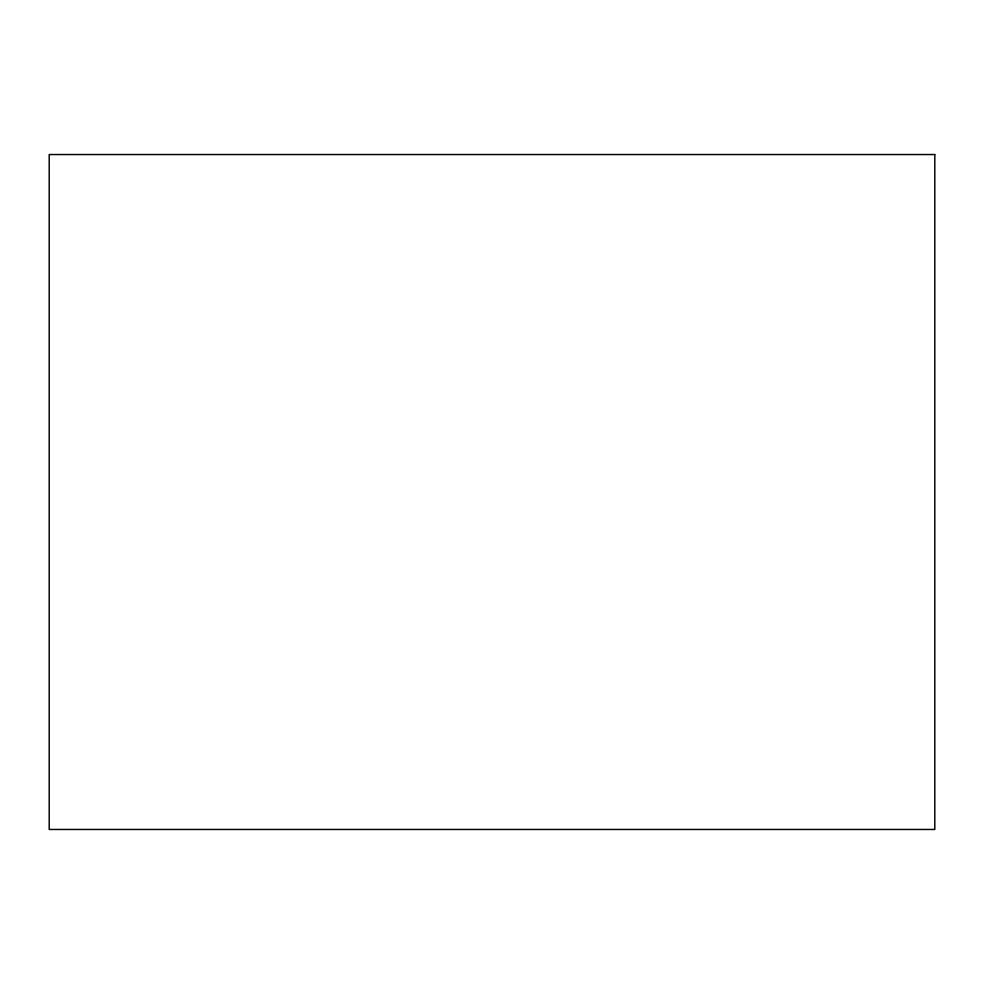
<?xml version="1.0" encoding="UTF-8"?>
<svg xmlns="http://www.w3.org/2000/svg" width="984" height="984" viewBox="0 0 984 984"><rect width="100%" height="100%" fill="white"/><g stroke="black" fill="none" stroke-linecap="round" stroke-linejoin="round"><path stroke-width="1.48" d="M934.8 154.537L49.2 154.537L49.2 829.463L934.8 829.463L934.8 154.537"/></g></svg>
